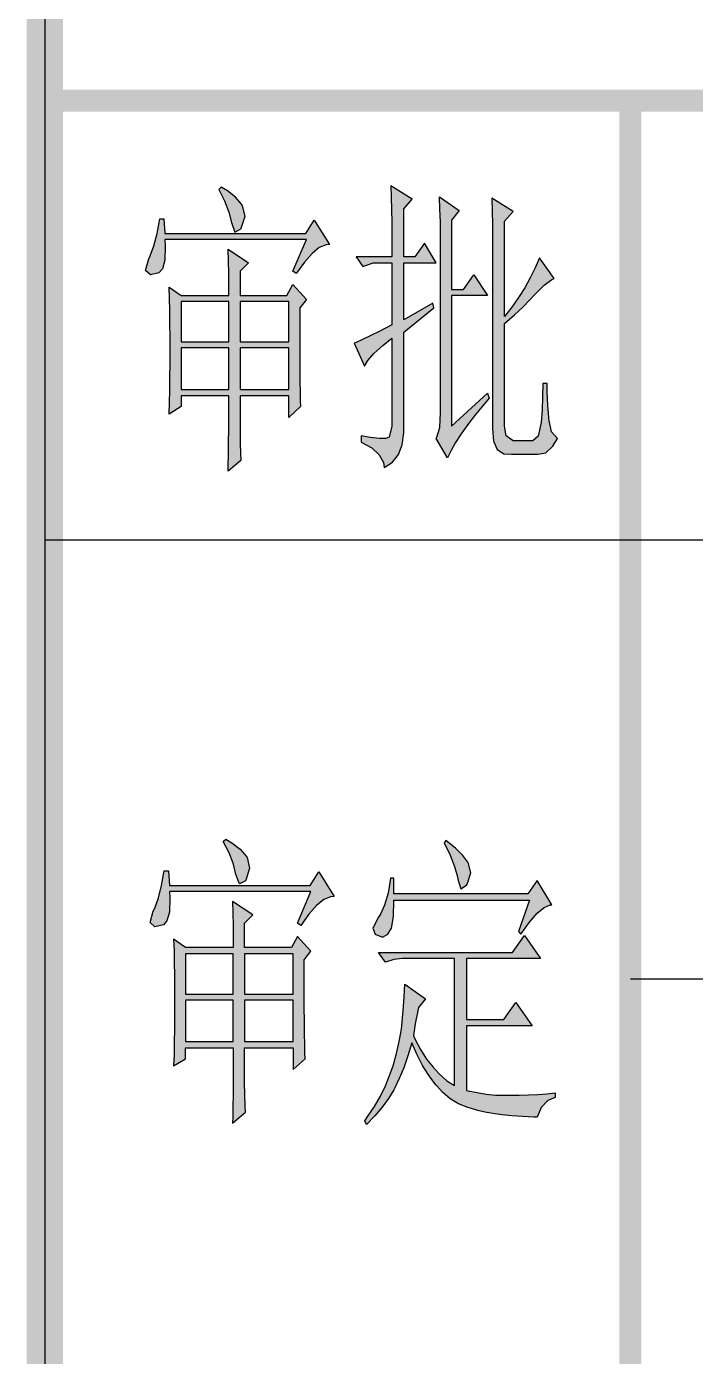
# Model space of a CAD drawing. Extents: x 575917 to 733065, y -270021 to -228021.
# Drawn here: x 715843 to 716665, y -266785 to -265150 of the extents above; entities that cross this region are included whole.
import ezdxf

# ---------------------------------------------------------------- set-up
doc = ezdxf.new("R2010")
doc.units = 0
doc.header["$LTSCALE"] = 1000
doc.header["$MEASUREMENT"] = 0
doc.layers.add('1', color=3, linetype='CONTINUOUS')

msp = doc.modelspace()

# ---------------------------------------------------------------- hatches: boundary and pattern name
at = {"layer": '1'}
h = msp.add_hatch(color=256, dxfattribs=at)
h.paths.add_polyline_path([(716108.5, -265370.3), (716107.3, -265368.5), (716099.8, -265359.8), (716089.9, -265352), (716082.2, -265347.4), (716079.2, -265350.4), (716086.4, -265364.5), (716091.8, -265378.1), (716094.9, -265391), (716099.1, -265402.7), (716106.4, -265398.7), (716107.3, -265396.8), (716111.5, -265383.2)])
h.paths.add_polyline_path([(716196.7, -265387.9), (716186.1, -265404.4), (716013, -265404.4), (716011.8, -265386.3), (716006.7, -265386.3), (716003.4, -265404.6), (715999.4, -265419.8), (715995, -265432), (715993.1, -265435.8), (715989.3, -265450.1), (715995.2, -265455.5), (716005.7, -265452.9), (716010, -265448), (716013, -265437.2), (716013.5, -265420.1), (716013, -265411.9), (716187, -265411.9), (716170.4, -265450.8), (716174.6, -265453.8), (716184.5, -265439.8), (716193.9, -265429.2), (716202.8, -265421.9), (716211.2, -265418.4), (716215.4, -265418)])
h.paths.add_polyline_path([(716187, -265485.5), (716170.4, -265467.4), (716163.1, -265480.8), (716105.4, -265480.8), (716105.4, -265450.8), (716115.7, -265440.5), (716090.6, -265423.8), (716091.1, -265438.1), (716091.6, -265453.6), (716091.6, -265480.8), (716032.9, -265480.8), (716018.2, -265470.5), (716018.6, -265484.1), (716018.9, -265499.1), (716019.1, -265515.3), (716019.3, -265532.4), (716019.3, -265564.6), (716019.1, -265581.4), (716018.9, -265597.4), (716018.6, -265612.4), (716018.2, -265626.5), (716032.9, -265617.3), (716032.9, -265604), (716091.6, -265604), (716091.6, -265644.8), (716091.4, -265661.7), (716091.1, -265676.2), (716090.9, -265688.6), (716090.6, -265696.8), (716106.4, -265683.5), (716105.9, -265674.8), (716105.7, -265662.6), (716105.4, -265646.6), (716105.4, -265604), (716165.2, -265604), (716165.2, -265630.9), (716179.8, -265617.3), (716179.5, -265609.8), (716179.3, -265599.7), (716179.1, -265587.1), (716179.1, -265571.8), (716178.8, -265554), (716178.8, -265495.8)])
h.paths.add_polyline_path([(716165.2, -265537.8), (716105.4, -265537.8), (716105.4, -265488.3), (716165.2, -265488.3)], flags=16)
h.paths.add_polyline_path([(716165.2, -265545.3), (716165.2, -265596.5), (716105.4, -265596.5), (716105.4, -265545.3)], flags=16)
h.paths.add_polyline_path([(716091.6, -265537.8), (716032.9, -265537.8), (716032.9, -265488.3), (716091.6, -265488.3)], flags=16)
h.paths.add_polyline_path([(716091.6, -265545.3), (716091.6, -265596.5), (716032.9, -265596.5), (716032.9, -265545.3)], flags=16)
h.paths.add_polyline_path([(716343.5, -265495.8), (716342.3, -265490), (716306.7, -265510.8), (716306.7, -265440.5), (716346.5, -265440.5), (716332, -265416.3), (716320.5, -265433), (716306.7, -265433), (716306.7, -265374.3), (716317.2, -265362.4), (716291, -265345.9), (716291.4, -265360), (716291.7, -265375), (716291.9, -265391), (716291.9, -265407.6), (716292.1, -265425), (716292.1, -265433), (716248, -265433), (716256.5, -265444.9), (716268.9, -265440.5), (716292.1, -265440.5), (716292.1, -265516.9), (716277.4, -265524.4), (716265.2, -265530.5), (716255.3, -265535.2), (716248, -265538.5), (716245.9, -265539.5), (716258.6, -265567.8), (716262.6, -265560.8), (716270.1, -265552.1), (716281.1, -265542.3), (716292.1, -265533.4), (716292.1, -265641.5), (716288.6, -265654.9), (716284.6, -265656.5), (716276.9, -265656.7), (716265.2, -265655.3), (716254.4, -265653.4), (716254.4, -265661), (716267.5, -265668.2), (716276.6, -265676.7), (716281.6, -265686.3), (716282.5, -265692.4), (716292.8, -265685.6), (716300.1, -265676.2), (716304.8, -265664.2), (716306.7, -265649.5), (716306.7, -265525.9)])
h.paths.add_polyline_path([(716365.5, -265480.8), (716409.6, -265480.8), (716392.8, -265455.5), (716380.1, -265473.3), (716365.5, -265473.3), (716365.5, -265387.9), (716374.9, -265376), (716350.8, -265359.3), (716351.2, -265374.6), (716351.7, -265390.3), (716351.9, -265406.7), (716351.9, -265624.8), (716351.2, -265642.9), (716347.5, -265655.1), (716346.5, -265656.5), (716360.4, -265680.4), (716364.8, -265671.3), (716370.5, -265661.4), (716377.3, -265650.9), (716385.5, -265639.4), (716394.9, -265627.2), (716405.4, -265614.3), (716411.7, -265607), (716409.6, -265600.9), (716365.5, -265641.5)])
h.paths.add_polyline_path([(716442.7, -265504.5), (716453, -265494.9), (716461.5, -265486.4), (716468.3, -265479.2), (716469.4, -265478), (716479.3, -265467.9), (716488.7, -265461.1), (716491.5, -265459.9), (716473.7, -265434.4), (716468.3, -265446.8), (716462.2, -265459.2), (716455.4, -265471.2), (716447.9, -265483.2), (716439.4, -265494.9), (716430.5, -265506.4), (716430.5, -265389.3), (716441.1, -265377.4), (716414.8, -265361), (716415.7, -265392.9), (716416, -265408.8), (716416, -265644.3), (716417.1, -265659.8), (716421.6, -265670.1), (716429.6, -265675.5), (716439, -265676), (716471.6, -265676), (716481.4, -265674.1), (716490.1, -265666.1), (716495.7, -265656.5), (716488.4, -265648.3), (716485.2, -265632.6), (716485.2, -265630.9), (716483.8, -265615.7), (716483.1, -265599.5), (716483.1, -265588.9), (716477.7, -265588.9), (716477.4, -265605.6), (716477, -265621.5), (716475.8, -265636.8), (716472, -265653.7), (716465.5, -265659.5), (716464.1, -265659.3), (716441.1, -265659.3), (716432.6, -265653.2), (716430.5, -265641.5), (716430.5, -265515.3)])
h = msp.add_hatch(color=256, dxfattribs=at)
h.paths.add_polyline_path([(716344.6, -266449.4), (716337.1, -266439.1), (716329.8, -266427.6), (716323, -266414.4), (716316.5, -266399.7), (716311.8, -266415.8), (716306.6, -266430.6), (716301.2, -266443.8), (716295.6, -266455.2), (716294.4, -266457.6), (716287.8, -266468.1), (716280.1, -266478.9), (716271.2, -266489.5), (716260.9, -266500.3), (716258.8, -266495.8), (716262.7, -266490.2), (716270.7, -266478), (716278, -266465.6), (716284.1, -266452.9), (716289.2, -266440.2), (716293.5, -266428), (716297.9, -266413), (716301.2, -266398.2), (716304, -266383.2), (716306.1, -266360), (716307.3, -266343.8), (716308, -266327.6), (716333.3, -266345.7), (716324.9, -266356.3), (716324, -266360.3), (716320.9, -266376.4), (716318.6, -266390.7), (716320.4, -266395), (716327.2, -266408.1), (716334.7, -266419.8), (716342.7, -266429.7), (716350.2, -266438.1), (716359.8, -266446.6), (716369, -266452.2), (716369, -266296.2), (716305, -266296.2), (716294.4, -266297.4), (716284.1, -266300.7), (716275.6, -266288.7), (716440.3, -266288.7), (716455.1, -266267.8), (716475, -266296.2), (716383.8, -266296.2), (716383.8, -266371.3), (716429.7, -266371.3), (716444.5, -266350.2), (716464.5, -266378.8), (716383.8, -266378.8), (716383.8, -266458.3), (716385.9, -266458.8), (716397.1, -266461.1), (716408.2, -266463), (716419.4, -266464.2), (716430.4, -266464.4), (716441.5, -266464.2), (716448.7, -266464.2), (716460.5, -266463.9), (716471.7, -266463.2), (716482.5, -266462.5), (716492.8, -266461.3), (716492.8, -266467.2), (716483.9, -266470.7), (716475.5, -266479.2), (716470.8, -266491.1), (716466.6, -266491.1), (716452.5, -266490.4), (716439.4, -266489.5), (716427.4, -266488.3), (716416.4, -266486.9), (716406.5, -266485), (716397.6, -266483.2), (716389.9, -266480.8), (716385.6, -266479.4), (716374.2, -266474.7), (716363.8, -266468.6), (716354.7, -266461.1), (716346.9, -266452.2)])
h.paths.add_polyline_path([(716450.8, -266266.2), (716461.2, -266251.4), (716470.6, -266240.4), (716479.2, -266233.4), (716486.7, -266230.3), (716488.6, -266230.3), (716470.8, -266200.3), (716459.3, -266216.7), (716294.4, -266216.7), (716294.4, -266197.2), (716290.2, -266197.2), (716287.4, -266215.8), (716283.1, -266230.5), (716278, -266241.8), (716275.6, -266245.3), (716268.6, -266258.7), (716271.4, -266266.2), (716280.6, -266269.7), (716287.1, -266266.2), (716291.8, -266258.7), (716294.2, -266244.4), (716294.4, -266224.2), (716461.4, -266224.2), (716447.6, -266263.1)])
h.paths.add_polyline_path([(716111, -266282.8), (716111, -266252.8), (716121.3, -266242.3), (716096.2, -266225.9), (716096.7, -266239.9), (716097.1, -266255.4), (716097.1, -266282.8), (716038.5, -266282.8), (716023.7, -266272.3), (716024.2, -266286.1), (716024.4, -266300.9), (716024.7, -266317.1), (716024.9, -266334.4), (716024.9, -266366.3), (716024.7, -266383.2), (716024.4, -266399.2), (716024.2, -266414.4), (716023.7, -266428.3), (716038.5, -266419.4), (716038.5, -266405.8), (716097.1, -266405.8), (716097.1, -266446.6), (716096.9, -266463.5), (716096.7, -266478), (716096.4, -266490.4), (716096.2, -266498.6), (716111.9, -266485.3), (716111.5, -266476.8), (716111.2, -266464.4), (716111, -266448.4), (716111, -266405.8), (716170.8, -266405.8), (716170.8, -266432.7), (716185.3, -266419.4), (716185.1, -266411.6), (716184.9, -266401.5), (716184.6, -266388.9), (716184.6, -266373.6), (716184.4, -266355.8), (716184.4, -266297.9), (716192.6, -266287.3), (716176, -266269.2), (716168.7, -266282.8)])
h.paths.add_polyline_path([(716111, -266290.4), (716111, -266339.8), (716170.8, -266339.8), (716170.8, -266290.4)], flags=16)
h.paths.add_polyline_path([(716038.5, -266290.4), (716038.5, -266339.8), (716097.1, -266339.8), (716097.1, -266290.4)], flags=16)
h.paths.add_polyline_path([(716170.8, -266398.2), (716170.8, -266347.4), (716111, -266347.4), (716111, -266398.2)], flags=16)
h.paths.add_polyline_path([(716097.1, -266398.2), (716097.1, -266347.4), (716038.5, -266347.4), (716038.5, -266398.2)], flags=16)
h.paths.add_polyline_path([(716017.4, -266188.3), (716018.6, -266206.2), (716191.7, -266206.2), (716202.2, -266189.7), (716221, -266219.8), (716216.8, -266220.2), (716208.3, -266223.7), (716199.4, -266231), (716190, -266241.6), (716180.2, -266255.6), (716176, -266252.8), (716192.6, -266213.7), (716018.6, -266213.7), (716019, -266221.9), (716018.6, -266239), (716015.5, -266249.8), (716011.3, -266254.7), (716000.7, -266257.3), (715994.9, -266251.9), (715998.6, -266237.8), (716000.5, -266234.1), (716005, -266221.6), (716009, -266206.4), (716012.2, -266188.3)])
h.paths.add_polyline_path([(716087.8, -266149.2), (716095.5, -266153.8), (716105.4, -266161.6), (716112.9, -266170.3), (716114, -266172.1), (716117.1, -266185), (716112.9, -266198.6), (716111.9, -266200.5), (716104.7, -266204.5), (716100.4, -266192.8), (716097.4, -266180.1), (716092, -266166.3), (716084.7, -266152.2)])
h.paths.add_polyline_path([(716384.7, -266204.7), (716389.2, -266190.7), (716385.9, -266178), (716385.6, -266177.8), (716379.5, -266169.3), (716370.4, -266160.4), (716358.4, -266150.8), (716356.3, -266153.8), (716363.8, -266168.9), (716369.2, -266182.9), (716372.7, -266195.8), (716373.2, -266198.6), (716377, -266210.6), (716384, -266205.9)])

# ---------------------------------------------------------------- linework, layer by layer
for p, q in [((715865.4, -263871.9), (715865.4, -269021.2)), ((715865.4, -265781.2), (721265.4, -265781.2)), ((716585.4, -266321.2), (721265.4, -266321.2))]:
    msp.add_line(p, q, dxfattribs=at)
at = {"layer": '1', "const_width": 45}
msp.add_lwpolyline([(715865.4, -263801.6), (732065.4, -263801.6), (732065.4, -269021.2), (715865.4, -269021.2)], close=True, dxfattribs=at)
at = {"layer": '1', "const_width": 27}
for points in [[(715865.4, -265241.2), (732065.4, -265241.2)], [(716585.4, -265241.2), (716585.4, -269021.2)]]:
    msp.add_lwpolyline(points, dxfattribs=at)
at = {"layer": '1'}
for points in [[(716111.5, -265383.2), (716108.5, -265370.3), (716107.3, -265368.5), (716099.8, -265359.8), (716089.9, -265352), (716082.2, -265347.4), (716079.2, -265350.4), (716086.4, -265364.5), (716091.8, -265378.1), (716094.9, -265391), (716099.1, -265402.7), (716106.4, -265398.7), (716107.3, -265396.8)], [(716254.4, -265653.4), (716254.4, -265661), (716267.5, -265668.2), (716276.6, -265676.7), (716281.6, -265686.3), (716282.5, -265692.4), (716292.8, -265685.6), (716300.1, -265676.2), (716304.8, -265664.2), (716306.7, -265649.5), (716306.7, -265525.9), (716343.5, -265495.8), (716342.3, -265490), (716306.7, -265510.8), (716306.7, -265440.5), (716346.5, -265440.5), (716332, -265416.3), (716320.5, -265433), (716306.7, -265433), (716306.7, -265374.3), (716317.2, -265362.4), (716291, -265345.9), (716291.4, -265360), (716291.7, -265375), (716291.9, -265391), (716291.9, -265407.6), (716292.1, -265425), (716292.1, -265433), (716248, -265433), (716256.5, -265444.9), (716268.9, -265440.5), (716292.1, -265440.5), (716292.1, -265516.9), (716277.4, -265524.4), (716265.2, -265530.5), (716255.3, -265535.2), (716248, -265538.5), (716245.9, -265539.5), (716258.6, -265567.8), (716262.6, -265560.8), (716270.1, -265552.1), (716281.1, -265542.3), (716292.1, -265533.4), (716292.1, -265641.5), (716288.6, -265654.9), (716284.6, -265656.5), (716276.9, -265656.7), (716265.2, -265655.3)], [(716370.5, -265661.4), (716364.8, -265671.3), (716360.4, -265680.4), (716346.5, -265656.5), (716347.5, -265655.1), (716351.2, -265642.9), (716351.9, -265624.8), (716351.9, -265406.7), (716351.7, -265390.3), (716351.2, -265374.6), (716350.8, -265359.3), (716374.9, -265376), (716365.5, -265387.9), (716365.5, -265473.3), (716380.1, -265473.3), (716392.8, -265455.5), (716409.6, -265480.8), (716365.5, -265480.8), (716365.5, -265641.5), (716409.6, -265600.9), (716411.7, -265607), (716405.4, -265614.3), (716394.9, -265627.2), (716385.5, -265639.4), (716377.3, -265650.9)], [(716465.5, -265659.5), (716464.1, -265659.3), (716441.1, -265659.3), (716432.6, -265653.2), (716430.5, -265641.5), (716430.5, -265515.3), (716442.7, -265504.5), (716453, -265494.9), (716461.5, -265486.4), (716468.3, -265479.2), (716469.4, -265478), (716479.3, -265467.9), (716488.7, -265461.1), (716491.5, -265459.9), (716473.7, -265434.4), (716468.3, -265446.8), (716462.2, -265459.2), (716455.4, -265471.2), (716447.9, -265483.2), (716439.4, -265494.9), (716430.5, -265506.4), (716430.5, -265389.3), (716441.1, -265377.4), (716414.8, -265361), (716415.7, -265392.9), (716416, -265408.8), (716416, -265644.3), (716417.1, -265659.8), (716421.6, -265670.1), (716429.6, -265675.5), (716439, -265676), (716471.6, -265676), (716481.4, -265674.1), (716490.1, -265666.1), (716495.7, -265656.5), (716488.4, -265648.3), (716485.2, -265632.6), (716485.2, -265630.9), (716483.8, -265615.7), (716483.1, -265599.5), (716483.1, -265588.9), (716477.7, -265588.9), (716477.4, -265605.6), (716477, -265621.5), (716475.8, -265636.8), (716472, -265653.7)], [(716013, -265404.4), (716186.1, -265404.4), (716196.7, -265387.9), (716215.4, -265418), (716211.2, -265418.4), (716202.8, -265421.9), (716193.9, -265429.2), (716184.5, -265439.8), (716174.6, -265453.8), (716170.4, -265450.8), (716187, -265411.9), (716013, -265411.9), (716013.5, -265420.1), (716013, -265437.2), (716010, -265448), (716005.7, -265452.9), (715995.2, -265455.5), (715989.3, -265450.1), (715993.1, -265435.8), (715995, -265432), (715999.4, -265419.8), (716003.4, -265404.6), (716006.7, -265386.3), (716011.8, -265386.3)], [(716179.5, -265609.8), (716179.8, -265617.3), (716165.2, -265630.9), (716165.2, -265604), (716105.4, -265604), (716105.4, -265646.6), (716105.7, -265662.6), (716105.9, -265674.8), (716106.4, -265683.5), (716090.6, -265696.8), (716090.9, -265688.6), (716091.1, -265676.2), (716091.4, -265661.7), (716091.6, -265644.8), (716091.6, -265604), (716032.9, -265604), (716032.9, -265617.3), (716018.2, -265626.5), (716018.6, -265612.4), (716018.9, -265597.4), (716019.1, -265581.4), (716019.3, -265564.6), (716019.3, -265532.4), (716019.1, -265515.3), (716018.9, -265499.1), (716018.6, -265484.1), (716018.2, -265470.5), (716032.9, -265480.8), (716091.6, -265480.8), (716091.6, -265453.6), (716091.1, -265438.1), (716090.6, -265423.8), (716115.7, -265440.5), (716105.4, -265450.8), (716105.4, -265480.8), (716163.1, -265480.8), (716170.4, -265467.4), (716187, -265485.5), (716178.8, -265495.8), (716178.8, -265554), (716179.1, -265571.8), (716179.1, -265587.1), (716179.3, -265599.7)], [(716032.9, -265537.8), (716091.6, -265537.8), (716091.6, -265488.3), (716032.9, -265488.3)], [(716165.2, -265488.3), (716105.4, -265488.3), (716105.4, -265537.8), (716165.2, -265537.8)], [(716032.9, -265596.5), (716091.6, -265596.5), (716091.6, -265545.3), (716032.9, -265545.3)], [(716165.2, -265545.3), (716105.4, -265545.3), (716105.4, -265596.5), (716165.2, -265596.5)], [(716087.8, -266149.2), (716095.5, -266153.8), (716105.4, -266161.6), (716112.9, -266170.3), (716114, -266172.1), (716117.1, -266185), (716112.9, -266198.6), (716111.9, -266200.5), (716104.7, -266204.5), (716100.4, -266192.8), (716097.4, -266180.1), (716092, -266166.3), (716084.7, -266152.2)], [(716384.7, -266204.7), (716389.2, -266190.7), (716385.9, -266178), (716385.6, -266177.8), (716379.5, -266169.3), (716370.4, -266160.4), (716358.4, -266150.8), (716356.3, -266153.8), (716363.8, -266168.9), (716369.2, -266182.9), (716372.7, -266195.8), (716373.2, -266198.6), (716377, -266210.6), (716384, -266205.9)], [(716017.4, -266188.3), (716018.6, -266206.2), (716191.7, -266206.2), (716202.2, -266189.7), (716221, -266219.8), (716216.8, -266220.2), (716208.3, -266223.7), (716199.4, -266231), (716190, -266241.6), (716180.2, -266255.6), (716176, -266252.8), (716192.6, -266213.7), (716018.6, -266213.7), (716019, -266221.9), (716018.6, -266239), (716015.5, -266249.8), (716011.3, -266254.7), (716000.7, -266257.3), (715994.9, -266251.9), (715998.6, -266237.8), (716000.5, -266234.1), (716005, -266221.6), (716009, -266206.4), (716012.2, -266188.3)], [(716450.8, -266266.2), (716461.2, -266251.4), (716470.6, -266240.4), (716479.2, -266233.4), (716486.7, -266230.3), (716488.6, -266230.3), (716470.8, -266200.3), (716459.3, -266216.7), (716294.4, -266216.7), (716294.4, -266197.2), (716290.2, -266197.2), (716287.4, -266215.8), (716283.1, -266230.5), (716278, -266241.8), (716275.6, -266245.3), (716268.6, -266258.7), (716271.4, -266266.2), (716280.6, -266269.7), (716287.1, -266266.2), (716291.8, -266258.7), (716294.2, -266244.4), (716294.4, -266224.2), (716461.4, -266224.2), (716447.6, -266263.1)], [(716111, -266282.8), (716111, -266252.8), (716121.3, -266242.3), (716096.2, -266225.9), (716096.7, -266239.9), (716097.1, -266255.4), (716097.1, -266282.8), (716038.5, -266282.8), (716023.7, -266272.3), (716024.2, -266286.1), (716024.4, -266300.9), (716024.7, -266317.1), (716024.9, -266334.4), (716024.9, -266366.3), (716024.7, -266383.2), (716024.4, -266399.2), (716024.2, -266414.4), (716023.7, -266428.3), (716038.5, -266419.4), (716038.5, -266405.8), (716097.1, -266405.8), (716097.1, -266446.6), (716096.9, -266463.5), (716096.7, -266478), (716096.4, -266490.4), (716096.2, -266498.6), (716111.9, -266485.3), (716111.5, -266476.8), (716111.2, -266464.4), (716111, -266448.4), (716111, -266405.8), (716170.8, -266405.8), (716170.8, -266432.7), (716185.3, -266419.4), (716185.1, -266411.6), (716184.9, -266401.5), (716184.6, -266388.9), (716184.6, -266373.6), (716184.4, -266355.8), (716184.4, -266297.9), (716192.6, -266287.3), (716176, -266269.2), (716168.7, -266282.8)], [(716344.6, -266449.4), (716337.1, -266439.1), (716329.8, -266427.6), (716323, -266414.4), (716316.5, -266399.7), (716311.8, -266415.8), (716306.6, -266430.6), (716301.2, -266443.8), (716295.6, -266455.2), (716294.4, -266457.6), (716287.8, -266468.1), (716280.1, -266478.9), (716271.2, -266489.5), (716260.9, -266500.3), (716258.8, -266495.8), (716262.7, -266490.2), (716270.7, -266478), (716278, -266465.6), (716284.1, -266452.9), (716289.2, -266440.2), (716293.5, -266428), (716297.9, -266413), (716301.2, -266398.2), (716304, -266383.2), (716306.1, -266360), (716307.3, -266343.8), (716308, -266327.6), (716333.3, -266345.7), (716324.9, -266356.3), (716324, -266360.3), (716320.9, -266376.4), (716318.6, -266390.7), (716320.4, -266395), (716327.2, -266408.1), (716334.7, -266419.8), (716342.7, -266429.7), (716350.2, -266438.1), (716359.8, -266446.6), (716369, -266452.2), (716369, -266296.2), (716305, -266296.2), (716294.4, -266297.4), (716284.1, -266300.7), (716275.6, -266288.7), (716440.3, -266288.7), (716455.1, -266267.8), (716475, -266296.2), (716383.8, -266296.2), (716383.8, -266371.3), (716429.7, -266371.3), (716444.5, -266350.2), (716464.5, -266378.8), (716383.8, -266378.8), (716383.8, -266458.3), (716385.9, -266458.8), (716397.1, -266461.1), (716408.2, -266463), (716419.4, -266464.2), (716430.4, -266464.4), (716441.5, -266464.2), (716448.7, -266464.2), (716460.5, -266463.9), (716471.7, -266463.2), (716482.5, -266462.5), (716492.8, -266461.3), (716492.8, -266467.2), (716483.9, -266470.7), (716475.5, -266479.2), (716470.8, -266491.1), (716466.6, -266491.1), (716452.5, -266490.4), (716439.4, -266489.5), (716427.4, -266488.3), (716416.4, -266486.9), (716406.5, -266485), (716397.6, -266483.2), (716389.9, -266480.8), (716385.6, -266479.4), (716374.2, -266474.7), (716363.8, -266468.6), (716354.7, -266461.1), (716346.9, -266452.2)], [(716038.5, -266290.4), (716038.5, -266339.8), (716097.1, -266339.8), (716097.1, -266290.4)], [(716111, -266290.4), (716111, -266339.8), (716170.8, -266339.8), (716170.8, -266290.4)], [(716097.1, -266398.2), (716097.1, -266347.4), (716038.5, -266347.4), (716038.5, -266398.2)], [(716170.8, -266398.2), (716170.8, -266347.4), (716111, -266347.4), (716111, -266398.2)]]:
    msp.add_lwpolyline(points, close=True, dxfattribs=at)

doc.saveas('drawing.dxf')
